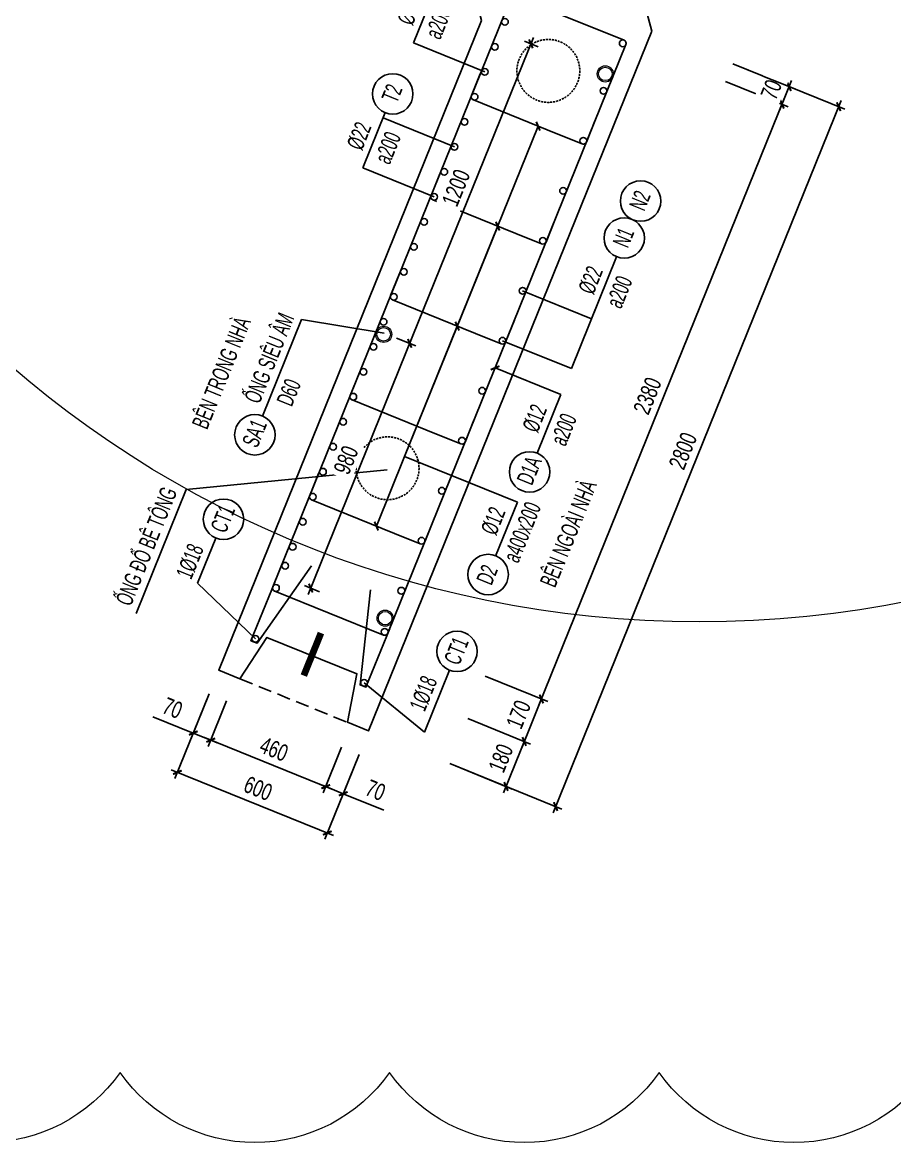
# Model space of a CAD drawing. Header units: millimetres. Extents: x -147841 to 368790, y -162721 to 84261.
# Drawn here: x 357895 to 361130, y -99768 to -95613 of the extents above; entities that cross this region are included whole.
import ezdxf
from ezdxf.enums import TextEntityAlignment as Align

# ---------------------------------------------------------------- set-up
doc = ezdxf.new("R2010")
doc.units = ezdxf.units.MM
doc.header["$LTSCALE"] = 1000
doc.header["$MEASUREMENT"] = 0
doc.header["$PDMODE"] = 1
doc.header["$PDSIZE"] = -10
doc.linetypes.add('DASHED', pattern=[0.75, 0.5, -0.25])
doc.linetypes.add('HIDDEN', pattern=[0.375, 0.25, -0.125])
doc.layers.get('0').update_dxf_attribs({"linetype": 'CONTINUOUS', "lineweight": 18})
doc.layers.get('DEFPOINTS').update_dxf_attribs({"color": 5, "linetype": 'CONTINUOUS', "lineweight": 18})
for name, color, linetype, lineweight in [('0-THAY', 7, 'CONTINUOUS', 18), ('ccu11-Dim', 8, 'CONTINUOUS', 18), ('DIM', 8, 'CONTINUOUS', 18)]:
    doc.layers.add(name, color=color, linetype=linetype, lineweight=lineweight)
for name, color, linetype in [('ccu11-Khuat', 9, 'DASHED'), ('ccu11-Manh', 8, 'CONTINUOUS'), ('ccu11-Thep', 4, 'CONTINUOUS'), ('ccu11-Thepdai', 6, 'CONTINUOUS'), ('KC-Cotthep', 8, 'CONTINUOUS'), ('KC-Dim', 8, 'CONTINUOUS'), ('KC-Text', 31, 'CONTINUOUS'), ('KC-Thay', 7, 'CONTINUOUS')]:
    doc.layers.add(name, color=color, linetype=linetype)
doc.styles.add('ARIAL', font='arial.ttf', dxfattribs={"width": 0.7})
doc.styles.add('ccu11-dim', font='vnsimli.shx', dxfattribs={"width": 0.65, "bigfont": 'bigfont.shx'})
doc.dimstyles.new('2.5-25', dxfattribs={"dimscale": 25, "dimtxt": 2.5, "dimasz": 1, "dimexe": 1, "dimexo": 2, "dimgap": 1, "dimtad": 1, "dimdec": 1, "dimrnd": 5, "dimdsep": 46, "dimtxsty": 'ARIAL', "dimblk": 'ARCHTICK', "dimcen": -1, "dimdle": 1, "dimclrd": 256, "dimclre": 256, "dimclrt": 3, "dimadec": 0, "dimazin": 2, "dimtfac": 0.1, "dimtdec": 1, "dimtmove": 0, "dimatfit": 1, "dimldrblk": 'ARCHTICK', "dimfxl": 1, "dimtvp": 0.833333, "dimtfill": 1, "dimtolj": 1, "dimtzin": 12, "dimarcsym": 0})
doc.dimstyles.new('ccu11-100x4', dxfattribs={"dimscale": 100, "dimtxt": 2.5, "dimasz": 1, "dimexe": 1, "dimexo": 2, "dimgap": 1, "dimtad": 1, "dimdec": 0, "dimlfac": 0.25, "dimdsep": 46, "dimtxsty": 'ccu11-dim', "dimblk": 'ARCHTICK', "dimcen": -1, "dimdle": 1, "dimclrd": 256, "dimclre": 256, "dimclrt": 31, "dimadec": 0, "dimazin": 2, "dimtfac": 0.1, "dimtdec": 0, "dimtmove": 0, "dimatfit": 1, "dimldrblk": 'ARCHTICK', "dimfxl": 1, "dimtvp": 0.833333, "dimtolj": 1, "dimtzin": 12, "dimarcsym": 0})

# ---------------------------------------------------------------- blocks, each defined once
blk = doc.blocks.new('_ARCHTICK')
at = {"color": 0, "linetype": 'ByBlock', "const_width": 0.3}
blk.add_lwpolyline([(-0.5, -0.5), (0.5, 0.5)], dxfattribs=at)
blk = doc.blocks.new('*D943')
at = {"layer": 'DEFPOINTS', "color": 0, "linetype": 'ByBlock', "ltscale": 30, "transparency": 16777216}
for p in [(359500.8, -98176.5), (359433.3, -98343.4), (359688.8, -98446.7)]:
    blk.add_point(p, dxfattribs=at)
at = {"layer": 'KC-Dim', "linetype": 'ByBlock', "lineweight": -2, "ltscale": 30, "transparency": 16777216}
for p, q in [((359547.2, -98195.2), (359779.5, -98289.2)), ((359765.7, -98256.7), (359679.5, -98469.9)), ((359479.7, -98362.1), (359712, -98456.1))]:
    blk.add_line(p, q, dxfattribs=at)
at = {"layer": 'KC-Dim', "linetype": 'ByBlock', "lineweight": -2, "ltscale": 30, "transparency": 16777216, "xscale": 25, "yscale": 25, "zscale": 25}
for p, rotation in [((359756.3, -98279.8), 67.9771283842171), ((359688.8, -98446.7), 247.9771283842171)]:
    blk.add_blockref('_ARCHTICK', p, dxfattribs=dict(at, rotation=rotation))
at = {"layer": 'KC-Dim', "color": 3, "linetype": 'ByBlock', "ltscale": 30, "transparency": 16777216, "insert": (359669.8, -98341.9), "char_height": 62.5, "attachment_point": 5, "rotation": 67.9771, "style": 'ARIAL', "bg_fill": 3, "box_fill_scale": 1.25, "bg_fill_color": 256, "bg_fill_true_color": 13158600, "bg_fill_transparency": 0}
blk.add_mtext('\\A1;180', dxfattribs=at)
blk = doc.blocks.new('*D944')
at = {"layer": 'DEFPOINTS', "color": 0, "linetype": 'ByBlock', "ltscale": 30, "transparency": 16777216}
for p in [(359564.6, -98018.9), (359500.8, -98176.5)]:
    blk.add_point(p, dxfattribs=at)
at = {"layer": 'KC-Dim', "linetype": 'ByBlock', "lineweight": -2, "ltscale": 30, "transparency": 16777216}
for p, q in [((359610.9, -98037.6), (359843.3, -98131.6)), ((359747, -98303), (359829.4, -98099.1)), ((359547.2, -98195.2), (359779.5, -98289.2))]:
    blk.add_line(p, q, dxfattribs=at)
at = {"layer": 'KC-Dim', "linetype": 'ByBlock', "lineweight": -2, "ltscale": 30, "transparency": 16777216, "xscale": 25, "yscale": 25, "zscale": 25}
for p, rotation in [((359820.1, -98122.2), 67.97712838421712), ((359756.3, -98279.8), 247.9771283842171)]:
    blk.add_blockref('_ARCHTICK', p, dxfattribs=dict(at, rotation=rotation))
at = {"layer": 'KC-Dim', "color": 3, "linetype": 'ByBlock', "ltscale": 30, "transparency": 16777216, "insert": (359735.4, -98179.7), "char_height": 62.5, "attachment_point": 5, "rotation": 67.9771, "style": 'ARIAL', "bg_fill": 3, "box_fill_scale": 1.25, "bg_fill_color": 256, "bg_fill_true_color": 13158600, "bg_fill_transparency": 0}
blk.add_mtext('\\A1;170', dxfattribs=at)
at = {"layer": 'DEFPOINTS', "color": 0, "linetype": 'ByBlock', "ltscale": 30, "transparency": 16777216}
blk.add_point((359820.1, -98122.2), dxfattribs=at)
blk = doc.blocks.new('*D945')
at = {"layer": 'DEFPOINTS', "color": 0, "linetype": 'ByBlock', "ltscale": 30, "transparency": 16777216}
for p in [(358606.4, -98056.4), (359162.6, -98281.4), (358469.7, -98394.3)]:
    blk.add_point(p, dxfattribs=at)
at = {"layer": 'KC-Dim', "linetype": 'ByBlock', "lineweight": -2, "ltscale": 30, "transparency": 16777216}
for p, q in [((358587.7, -98102.8), (358460.3, -98417.5)), ((359143.9, -98327.8), (359016.6, -98642.5)), ((359049.1, -98628.7), (358446.5, -98385))]:
    blk.add_line(p, q, dxfattribs=at)
at = {"layer": 'KC-Dim', "linetype": 'ByBlock', "lineweight": -2, "ltscale": 30, "transparency": 16777216, "xscale": 25, "yscale": 25, "zscale": 25}
for p, rotation in [((358469.7, -98394.3), 157.9771283853391), ((359025.9, -98619.3), 337.9771283853391)]:
    blk.add_blockref('_ARCHTICK', p, dxfattribs=dict(at, rotation=rotation))
at = {"layer": 'KC-Dim', "color": 3, "linetype": 'ByBlock', "ltscale": 30, "transparency": 16777216, "insert": (358769.2, -98454.1), "char_height": 62.5, "attachment_point": 5, "rotation": 337.9771, "style": 'ARIAL', "bg_fill": 3, "box_fill_scale": 1.25, "bg_fill_color": 256, "bg_fill_true_color": 13158600, "bg_fill_transparency": 0}
blk.add_mtext('\\A1;600', dxfattribs=at)
blk = doc.blocks.new('*D946')
at = {"layer": 'DEFPOINTS', "color": 0, "linetype": 'ByBlock', "ltscale": 30, "transparency": 16777216}
for p in [(358671.3, -98082.7), (359097.7, -98255.2), (359020, -98447.4)]:
    blk.add_point(p, dxfattribs=at)
at = {"layer": 'KC-Dim', "linetype": 'ByBlock', "lineweight": -2, "ltscale": 30, "transparency": 16777216}
for p, q in [((358652.5, -98129), (358584.2, -98298.1)), ((358570.4, -98265.5), (359043.2, -98456.8)), ((359079, -98301.5), (359010.6, -98470.6))]:
    blk.add_line(p, q, dxfattribs=at)
at = {"layer": 'KC-Dim', "linetype": 'ByBlock', "lineweight": -2, "ltscale": 30, "transparency": 16777216, "xscale": 25, "yscale": 25, "zscale": 25}
for p, rotation in [((358593.5, -98274.9), 157.9771283853391), ((359020, -98447.4), 337.9771283853391)]:
    blk.add_blockref('_ARCHTICK', p, dxfattribs=dict(at, rotation=rotation))
at = {"layer": 'KC-Dim', "color": 3, "linetype": 'ByBlock', "ltscale": 30, "transparency": 16777216, "insert": (358828.1, -98308.4), "char_height": 62.5, "attachment_point": 5, "rotation": 337.9771, "style": 'ARIAL', "bg_fill": 3, "box_fill_scale": 1.25, "bg_fill_color": 256, "bg_fill_true_color": 13158600, "bg_fill_transparency": 0}
blk.add_mtext('\\A1;460', dxfattribs=at)
blk = doc.blocks.new('*D947')
at = {"layer": 'DEFPOINTS', "color": 0, "linetype": 'ByBlock', "ltscale": 30, "transparency": 16777216}
for p in [(358606.4, -98056.4), (358671.3, -98082.7), (358528.7, -98248.6)]:
    blk.add_point(p, dxfattribs=at)
at = {"layer": 'KC-Dim', "linetype": 'ByBlock', "lineweight": -2, "ltscale": 30, "transparency": 16777216}
for p, q in [((358587.7, -98102.8), (358519.3, -98271.8)), ((358652.5, -98129), (358584.2, -98298.1)), ((358528.7, -98248.6), (358378.3, -98187.8)), ((358593.5, -98274.9), (358528.7, -98248.6)), ((358593.5, -98274.9), (358616.7, -98284.3))]:
    blk.add_line(p, q, dxfattribs=at)
at = {"layer": 'KC-Dim', "linetype": 'ByBlock', "lineweight": -2, "ltscale": 30, "transparency": 16777216, "xscale": 25, "yscale": 25, "zscale": 25}
for p, rotation in [((358528.7, -98248.6), 337.9771283853391), ((358593.5, -98274.9), 157.9771283853391)]:
    blk.add_blockref('_ARCHTICK', p, dxfattribs=dict(at, rotation=rotation))
at = {"layer": 'KC-Dim', "color": 3, "linetype": 'ByBlock', "ltscale": 30, "transparency": 16777216, "insert": (358451.6, -98156.1), "char_height": 62.5, "attachment_point": 5, "rotation": 337.9771, "style": 'ARIAL', "bg_fill": 3, "box_fill_scale": 1.25, "bg_fill_color": 256, "bg_fill_true_color": 13158600, "bg_fill_transparency": 0}
blk.add_mtext('\\A1;70', dxfattribs=at)
blk = doc.blocks.new('*D948')
at = {"layer": 'DEFPOINTS', "color": 0, "linetype": 'ByBlock', "ltscale": 30, "transparency": 16777216}
for p in [(359097.7, -98255.2), (359162.6, -98281.4), (359084.9, -98473.6)]:
    blk.add_point(p, dxfattribs=at)
at = {"layer": 'KC-Dim', "linetype": 'ByBlock', "lineweight": -2, "ltscale": 30, "transparency": 16777216}
for p, q in [((359079, -98301.5), (359010.6, -98470.6)), ((359143.9, -98327.8), (359075.5, -98496.8)), ((359020, -98447.4), (358996.8, -98438)), ((359020, -98447.4), (359084.9, -98473.6)), ((359084.9, -98473.6), (359235.2, -98534.4))]:
    blk.add_line(p, q, dxfattribs=at)
at = {"layer": 'KC-Dim', "linetype": 'ByBlock', "lineweight": -2, "ltscale": 30, "transparency": 16777216, "xscale": 25, "yscale": 25, "zscale": 25}
for p, rotation in [((359020, -98447.4), 337.9771283853391), ((359084.9, -98473.6), 157.9771283853391)]:
    blk.add_blockref('_ARCHTICK', p, dxfattribs=dict(at, rotation=rotation))
at = {"layer": 'KC-Dim', "color": 3, "linetype": 'ByBlock', "ltscale": 30, "transparency": 16777216, "insert": (359204.6, -98460.7), "char_height": 62.5, "attachment_point": 5, "rotation": 337.9771, "style": 'ARIAL', "bg_fill": 3, "box_fill_scale": 1.25, "bg_fill_color": 256, "bg_fill_true_color": 13158600, "bg_fill_transparency": 0}
blk.add_mtext('\\A1;70', dxfattribs=at)
blk = doc.blocks.new('*D949')
at = {"layer": 'DEFPOINTS', "color": 0, "linetype": 'ByBlock', "ltscale": 30, "transparency": 16777216}
for p in [(360457, -95812.5), (360712.5, -95915.9), (359564.6, -98018.9)]:
    blk.add_point(p, dxfattribs=at)
at = {"layer": 'KC-Dim', "linetype": 'ByBlock', "lineweight": -2, "ltscale": 30, "transparency": 16777216}
for p, q in [((360503.4, -95831.3), (360735.7, -95925.3)), ((359810.7, -98145.4), (360721.9, -95892.7)), ((359610.9, -98037.6), (359843.3, -98131.6))]:
    blk.add_line(p, q, dxfattribs=at)
at = {"layer": 'KC-Dim', "linetype": 'ByBlock', "lineweight": -2, "ltscale": 30, "transparency": 16777216, "xscale": 25, "yscale": 25, "zscale": 25}
for p, rotation in [((360712.5, -95915.9), 67.97712838421712), ((359820.1, -98122.2), 247.9771283842171)]:
    blk.add_blockref('_ARCHTICK', p, dxfattribs=dict(at, rotation=rotation))
at = {"layer": 'KC-Dim', "color": 3, "linetype": 'ByBlock', "ltscale": 30, "transparency": 16777216, "insert": (360213.5, -96997.7), "char_height": 62.5, "attachment_point": 5, "rotation": 67.9771, "style": 'ARIAL', "bg_fill": 3, "box_fill_scale": 1.25, "bg_fill_color": 256, "bg_fill_true_color": 13158600, "bg_fill_transparency": 0}
blk.add_mtext('\\A1;2380', dxfattribs=at)
blk = doc.blocks.new('att_thep_2')
blk.add_circle((-300, 0), 300)
at = {"color": 3, "style": 'ARIAL', "width": 0.6}
blk.add_attdef('DK', text='', height=250, dxfattribs=at).set_placement((467, 105), align=Align.CENTER)
at = {"color": 31, "style": 'ARIAL', "width": 0.6}
blk.add_attdef('SH', text='', height=250, dxfattribs=at).set_placement((-281, -111), align=Align.CENTER)
at = {"color": 2, "style": 'ARIAL', "width": 0.6}
blk.add_attdef('KC', text='', height=250, dxfattribs=at).set_placement((472, -355), align=Align.CENTER)
blk = doc.blocks.new('*D950')
at = {"layer": 'DEFPOINTS', "color": 0, "ltscale": 3000, "transparency": 16777216}
for p in [(360483.3, -95747.7), (360457, -95812.5)]:
    blk.add_point(p, dxfattribs=at)
at = {"layer": 'KC-Dim', "lineweight": -2, "ltscale": 3000, "transparency": 16777216}
for p, q in [((360529.6, -95766.4), (360761.9, -95860.4)), ((360503.4, -95831.3), (360735.7, -95925.3)), ((360703.1, -95939.1), (360748.1, -95827.8))]:
    blk.add_line(p, q, dxfattribs=at)
at = {"layer": 'KC-Dim', "lineweight": -2, "ltscale": 3000, "transparency": 16777216, "xscale": 25, "yscale": 25, "zscale": 25}
for p, rotation in [((360738.8, -95851), 67.97712838421712), ((360712.5, -95915.9), 247.9771283842171)]:
    blk.add_blockref('_ARCHTICK', p, dxfattribs=dict(at, rotation=rotation))
at = {"layer": 'KC-Dim', "color": 3, "ltscale": 3000, "transparency": 16777216, "insert": (360672.9, -95862.1), "char_height": 62.5, "attachment_point": 5, "rotation": 67.9771, "style": 'ARIAL', "bg_fill": 3, "box_fill_scale": 1.25, "bg_fill_color": 256, "bg_fill_true_color": 13158600, "bg_fill_transparency": 0}
blk.add_mtext('\\A1;70', dxfattribs=at)
at = {"layer": 'DEFPOINTS', "color": 0, "ltscale": 3000, "transparency": 16777216}
blk.add_point((360738.8, -95851), dxfattribs=at)
blk = doc.blocks.new('*U937')
at = {"layer": 'ccu11-Thepdai', "flags": 128}
blk.add_lwpolyline([(50, 230), (-37.5, 230, 0.414214), (-50, 217.5), (-50, -114.4), (-50, -217.5, 0.414214), (-37.5, -230), (50, -230)], format="xyb", dxfattribs=at)
blk = doc.blocks.new('*U938')
at = {"layer": 'DIM', "color": 0, "linetype": 'ByBlock', "lineweight": -2, "transparency": 16777216}
for p in [(0, 0), (400, 0), (800, 0), (1200, 0), (1600, 0)]:
    blk.add_blockref('*U937', p, dxfattribs=at)
blk = doc.blocks.new('*D951')
at = {"layer": 'DEFPOINTS', "color": 0, "ltscale": 3000, "transparency": 16777216}
for p in [(360483.3, -95747.7), (360922.8, -95925.5), (359433.3, -98343.4)]:
    blk.add_point(p, dxfattribs=at)
at = {"layer": 'DIM', "lineweight": -2, "ltscale": 3000, "transparency": 16777216}
for p, q in [((360529.6, -95766.4), (360946, -95934.8)), ((359863.5, -98544.3), (360932.2, -95902.3)), ((359479.7, -98362.1), (359896.1, -98530.5))]:
    blk.add_line(p, q, dxfattribs=at)
at = {"layer": 'DIM', "lineweight": -2, "ltscale": 3000, "transparency": 16777216, "xscale": 25, "yscale": 25, "zscale": 25}
for p, rotation in [((360922.8, -95925.5), 67.97712838421712), ((359872.9, -98521.2), 247.9771283842171)]:
    blk.add_blockref('_ARCHTICK', p, dxfattribs=dict(at, rotation=rotation))
at = {"layer": 'DIM', "color": 3, "ltscale": 3000, "transparency": 16777216, "insert": (360345.1, -97202), "char_height": 62.5, "attachment_point": 5, "rotation": 67.9771, "style": 'ARIAL', "bg_fill": 3, "box_fill_scale": 1.25, "bg_fill_color": 256, "bg_fill_true_color": 13158600, "bg_fill_transparency": 0}
blk.add_mtext('\\A1;2800', dxfattribs=at)
blk = doc.blocks.new('*D1508')
at = {"layer": 'DEFPOINTS', "color": 0, "linetype": 'ByBlock', "ltscale": 30, "transparency": 16777216}
for p in [(258896.5, -98435.7), (258896.5, -98538), (257917.5, -98623.4)]:
    blk.add_point(p, dxfattribs=at)
at = {"layer": 'KC-Dim', "linetype": 'ByBlock', "lineweight": -2, "ltscale": 30, "transparency": 16777216}
for p, q in [((258896.5, -98485.7), (258896.5, -98563)), ((257892.5, -98538), (258921.5, -98538)), ((257917.5, -98573.4), (257917.5, -98513))]:
    blk.add_line(p, q, dxfattribs=at)
at = {"layer": 'KC-Dim', "linetype": 'ByBlock', "lineweight": -2, "ltscale": 30, "transparency": 16777216, "xscale": 25, "yscale": 25, "zscale": 25, "rotation": 180}
blk.add_blockref('_ARCHTICK', (257917.5, -98538), dxfattribs=at)
at = {"layer": 'KC-Dim', "linetype": 'ByBlock', "lineweight": -2, "ltscale": 30, "transparency": 16777216, "xscale": 25, "yscale": 25, "zscale": 25}
blk.add_blockref('_ARCHTICK', (258896.5, -98538), dxfattribs=at)
at = {"layer": 'KC-Dim', "color": 3, "linetype": 'ByBlock', "ltscale": 30, "transparency": 16777216, "insert": (258407, -98481.1), "char_height": 62.5, "attachment_point": 5, "style": 'ARIAL', "bg_fill": 3, "box_fill_scale": 1.25, "bg_fill_color": 256, "bg_fill_true_color": 13158600, "bg_fill_transparency": 0}
blk.add_mtext('\\A1;980', dxfattribs=at)
blk = doc.blocks.new('A$C260038B3')
at = {"layer": '0-THAY', "linetype": 'Continuous'}
for radius in [120, 100]:
    blk.add_circle((0, 0), radius, dxfattribs=at)
blk = doc.blocks.new('*D1509')
at = {"layer": 'DEFPOINTS', "color": 0, "linetype": 'ByBlock', "ltscale": 30, "transparency": 16777216}
for p in [(258896.5, -98435.7), (260095.1, -98538), (260095.1, -98616.7)]:
    blk.add_point(p, dxfattribs=at)
at = {"layer": 'KC-Dim', "linetype": 'ByBlock', "lineweight": -2, "ltscale": 30, "transparency": 16777216}
for p, q in [((258896.5, -98485.7), (258896.5, -98563)), ((258871.5, -98538), (260120.1, -98538)), ((260095.1, -98566.7), (260095.1, -98513))]:
    blk.add_line(p, q, dxfattribs=at)
at = {"layer": 'KC-Dim', "linetype": 'ByBlock', "lineweight": -2, "ltscale": 30, "transparency": 16777216, "xscale": 25, "yscale": 25, "zscale": 25, "rotation": 180}
blk.add_blockref('_ARCHTICK', (258896.5, -98538), dxfattribs=at)
at = {"layer": 'KC-Dim', "linetype": 'ByBlock', "lineweight": -2, "ltscale": 30, "transparency": 16777216, "xscale": 25, "yscale": 25, "zscale": 25}
blk.add_blockref('_ARCHTICK', (260095.1, -98538), dxfattribs=at)
at = {"layer": 'KC-Dim', "color": 3, "linetype": 'ByBlock', "ltscale": 30, "transparency": 16777216, "insert": (259495.8, -98481.1), "char_height": 62.5, "attachment_point": 5, "style": 'ARIAL', "bg_fill": 3, "box_fill_scale": 1.25, "bg_fill_color": 256, "bg_fill_true_color": 13158600, "bg_fill_transparency": 0}
blk.add_mtext('\\A1;1200', dxfattribs=at)
blk = doc.blocks.new('*U941')
at = {"layer": 'ccu11-Thep'}
blk.add_circle((0, 0), 12.5, dxfattribs=at)
blk = doc.blocks.new('*U942')
at = {"layer": 'KC-Dim', "color": 0, "linetype": 'ByBlock', "lineweight": -2, "transparency": 16777216}
for p in [(0, 0), (200, 0), (400, 0), (600, 0), (800, 0), (1000, 0), (1200, 0), (1400, 0), (1600, 0), (1800, 0), (2000, 0)]:
    blk.add_blockref('*U941', p, dxfattribs=at)
blk = doc.blocks.new('saw6-28')
at = {"layer": 'ccu11-Dim', "ltscale": 3000, "xscale": 0.25, "yscale": 0.25, "zscale": 0.25}
for p in [(257917.48, -98835.66), (260095.11, -98835.66)]:
    blk.add_blockref('A$C260038B3', p, dxfattribs=at)
at = {"layer": 'KC-Dim', "linetype": 'ByBlock', "ltscale": 30}
dim = blk.add_linear_dim(base=(258896.47, -98537.97), p1=(257917.48, -98623.41), p2=(258896.47, -98435.66), dimstyle='2.5-25', dxfattribs=at)
dim.commit()
dim.dimension.update_dxf_attribs({"geometry": '*D1508', "text_midpoint": (258406.97, -98481.05)})
at = {"layer": 'ccu11-Dim', "ltscale": 3000, "xscale": 0.25, "yscale": 0.25, "zscale": 0.25}
blk.add_blockref('A$C260038B3', (258891.47, -98435.66), dxfattribs=at)
at = {"layer": 'KC-Dim', "linetype": 'ByBlock', "ltscale": 30}
dim = blk.add_linear_dim(base=(260095.11, -98537.97), p1=(258896.47, -98435.66), p2=(260095.11, -98616.7), dimstyle='2.5-25', dxfattribs=at)
dim.commit()
dim.dimension.update_dxf_attribs({"geometry": '*D1509', "text_midpoint": (259495.79, -98481.05)})

msp = doc.modelspace()

# ---------------------------------------------------------------- linework, layer by layer
at = {"layer": 'ccu11-Manh'}
msp.add_lwpolyline([(359247.39, -97271.79), (358502.58, -97344.88), (358316.39, -97805.18)], dxfattribs=at)
at = {"layer": 'ccu11-Thep', "linetype": 'HIDDEN', "ltscale": 0.03}
msp.add_circle((359249.48, -97266.62, 242.3), 116.6, dxfattribs=at)
at = {"layer": 'ccu11-Thep'}
for centre in [(358835.34, -97710.44), (358758.95, -97899.29), (359238.6, -97873.56)]:
    msp.add_circle(centre, 12.5, dxfattribs=at)
at = {"layer": 'ccu11-Thepdai'}
msp.add_lwpolyline([(359250.19, -97878.25), (360133.26, -95695.08, 0.4142136), (360126.36, -95678.81), (359723.1, -95515.69, 0.4142136), (359706.82, -95522.59), (358823.75, -97705.76, 0.4142136), (358830.65, -97722.03), (359233.91, -97885.15, 0.4142136)], format="xyb", close=True, dxfattribs=at)
at = {"layer": 'ccu11-Thepdai', "flags": 128}
msp.add_lwpolyline([(358830.71, -97688.56), (358742.68, -97906.19), (358765.09, -97915.26), (358967.32, -97628.72)], dxfattribs=at)
at = {"layer": 'KC-Thay', "flags": 128}
msp.add_lwpolyline([(360229.09, -95644.85), (359179.15, -98240.54), (359100.35, -98208.67), (359135.4, -98028.68), (358801.67, -97893.69), (358701.73, -98047.43), (358622.93, -98015.56), (359597.54, -95606.09), (358366.98, -91013.58), (358449.08, -90991.58), (358436.3, -90808.66), (358784.03, -90715.48), (358864.43, -90880.29), (358946.53, -90858.29), (360229.09, -95644.85)], dxfattribs=at)

# ---------------------------------------------------------------- block references
at = {"layer": 'KC-Cotthep'}
ref = msp.add_blockref('att_thep_2', (358785.24, -97072.81), dxfattribs=dict(at, xscale=0.25, yscale=0.25, zscale=0.25, rotation=67.97712838460362))
ref.add_attrib('KC', 'D60', dxfattribs={"layer": '0', "color": 2, "height": 62.5, "rotation": 67.97713, "style": 'ARIAL', "width": 0.6}).set_placement((358911.82, -96996.75), align=Align.CENTER)
ref.add_attrib('DK', 'ỐNG SIÊU ÂM', dxfattribs={"layer": '0', "color": 15, "height": 62.5, "rotation": 67.97713, "style": 'ARIAL', "width": 0.6}).set_placement((358839.21, -96869.12), align=Align.CENTER)
ref.add_attrib('SH', 'SA1', dxfattribs={"layer": '0', "color": 31, "height": 62.5, "rotation": 67.97713, "style": 'ARIAL', "width": 0.6}).set_placement((358784.74, -97148.38), align=Align.CENTER)
ref = msp.add_blockref('att_thep_2', (358612.7, -97525.15), dxfattribs=dict(at, xscale=-0.25, yscale=0.25, zscale=0.25, rotation=67.9771283846036))
ref.add_attrib('DK', '1%%C18', dxfattribs={"layer": '0', "color": 15, "height": 62.5, "rotation": 67.97713, "style": 'ARIAL', "width": 0.6}).set_placement((358544.68, -97623.05), align=Align.CENTER)
ref.add_attrib('SH', 'CT1', dxfattribs={"layer": '0', "color": 31, "height": 62.5, "rotation": 67.97713, "style": 'ARIAL', "width": 0.6}).set_placement((358667.05, -97465.12), align=Align.CENTER)

# ---------------------------------------------------------------- texts
at = {"layer": 'KC-Text', "color": 1, "style": 'ARIAL', "width": 0.6}
msp.add_text('BÊN TRONG NHÀ', height=62.5, rotation=67.97713, dxfattribs=at).set_placement((358661.68, -96923.92), align=Align.CENTER)
msp.add_text('ỐNG ĐỔ BÊ TÔNG', height=62.5, rotation=67.97713, dxfattribs=at).set_placement((358296.76, -97781.66))

# ---------------------------------------------------------------- leaders
at = {"layer": 'ccu11-Manh', "ltscale": 10}
for points in [[(359236.65, -96764.98), (358930.02, -96714.89), (358785.24, -97072.81)], [(358758.95, -97899.29), (358544.84, -97692.94), (358612.72, -97525.12)]]:
    msp.add_leader(points, dimstyle='ccu11-100x4', override={"dimgap": 1, "dimtad": 0, "dimldrblk": 'None'}, dxfattribs=at)

# ---------------------------------------------------------------- next in the draw order: dimensions: what is measured, and where the dimension line sits
at = {"layer": 'KC-Dim', "linetype": 'ByBlock', "ltscale": 30}
dim = msp.add_linear_dim(base=(358469.72, -98394.33), p1=(359162.62, -98281.4), p2=(358606.4, -98056.42), angle=157.97713, dimstyle='2.5-25', dxfattribs=at)
dim.commit()
dim.dimension.update_dxf_attribs({"geometry": '*D945', "text_midpoint": (358769.17, -98454.07)})
dim = msp.add_linear_dim(base=(359688.83, -98446.71), p1=(359500.81, -98176.49), p2=(359433.32, -98343.35), angle=247.97713, dimstyle='2.5-25', dxfattribs=at)
dim.commit()
dim.dimension.update_dxf_attribs({"geometry": '*D943', "text_midpoint": (359722.58, -98363.27), "dimtype": 160})

# ---------------------------------------------------------------- next in the draw order: linework, layer by layer
at = {"layer": 'ccu11-Khuat', "ltscale": 0.1}
msp.add_line((358701.73, -98047.43), (359100.35, -98208.67), dxfattribs=at)
at = {"layer": 'ccu11-Thep', "const_width": 25}
msp.add_lwpolyline([(359002.29, -97877.75), (358938.54, -98035.35)], dxfattribs=at)
at = {"layer": 'ccu11-Thep'}
msp.add_circle((359162.25, -98062.33), 12.5, dxfattribs=at)
at = {"layer": 'ccu11-Thepdai', "flags": 128}
msp.add_lwpolyline([(359257.14, -97861.05), (359169.15, -98078.6), (359147.41, -98069.81), (359186.28, -97717.29)], dxfattribs=at)
at = {"layer": 'KC-Thay', "flags": 128}
msp.add_lwpolyline([(358701.73, -98047.43), (358801.67, -97893.69), (359135.4, -98028.68), (359100.35, -98208.67)], dxfattribs=at)

# ---------------------------------------------------------------- next in the draw order: dimensions: what is measured, and where the dimension line sits
at = {"layer": 'KC-Dim', "linetype": 'ByBlock', "ltscale": 30}
dim = msp.add_linear_dim(base=(359820.08, -98122.24), p1=(359500.81, -98176.49), p2=(359564.56, -98018.89), angle=67.97713, dimstyle='2.5-25', dxfattribs=at)
dim.commit()
dim.dimension.update_dxf_attribs({"geometry": '*D944', "text_midpoint": (359788.2, -98201.04), "dimtype": 160})

# ---------------------------------------------------------------- next in the draw order: dimensions: what is measured, and where the dimension line sits
for base, p1, p2, angle, picture, middle in [((360712.52, -95915.9), (359564.56, -98018.89), (360457, -95812.55), 67.97713, '*D949', (360213.52, -96997.72)), ((359019.98, -98447.38), (358671.3, -98082.67), (359097.73, -98255.16), 157.97713, '*D946', (358828.1, -98308.38))]:
    dim = msp.add_linear_dim(base=base, p1=p1, p2=p2, angle=angle, dimstyle='2.5-25', dxfattribs=at)
    dim.commit()
    dim.dimension.update_dxf_attribs({"geometry": picture, "text_midpoint": middle})

# ---------------------------------------------------------------- next in the draw order: block references
at = {"layer": 'DIM', "rotation": 67.97712838460362}
msp.add_blockref('*U938', (359187.9, -97418.87), dxfattribs=at)
at = {"layer": 'KC-Cotthep'}
ref = msp.add_blockref('att_thep_2', (359478.87, -98015.27), dxfattribs=dict(at, xscale=-0.25, yscale=0.25, zscale=0.25, rotation=67.9771283846036))
ref.add_attrib('DK', '1%%C18', dxfattribs={"layer": '0', "color": 15, "height": 62.5, "rotation": 67.97713, "style": 'ARIAL', "width": 0.6}).set_placement((359410.84, -98113.17), align=Align.CENTER)
ref.add_attrib('SH', 'CT1', dxfattribs={"layer": '0', "color": 31, "height": 62.5, "rotation": 67.97713, "style": 'ARIAL', "width": 0.6}).set_placement((359533.21, -97955.25), align=Align.CENTER)

# ---------------------------------------------------------------- next in the draw order: dimensions: what is measured, and where the dimension line sits
at = {"layer": 'KC-Dim', "ltscale": 3000}
dim = msp.add_linear_dim(base=(360738.77, -95851.01), p1=(360457, -95812.55), p2=(360483.25, -95747.66), angle=67.97713, dimstyle='2.5-25', dxfattribs=at)
dim.commit()
dim.dimension.update_dxf_attribs({"geometry": '*D950', "text_midpoint": (360725.64, -95883.46), "dimtype": 160})
at = {"layer": 'KC-Dim', "linetype": 'ByBlock', "ltscale": 30}
for base, p1, p2, picture, middle in [((358528.65, -98248.64), (358671.3, -98082.67), (358606.4, -98056.42), '*D947', (358451.65, -98156.11)), ((359084.87, -98473.63), (359097.73, -98255.16), (359162.62, -98281.4), '*D948', (359204.55, -98460.65))]:
    dim = msp.add_linear_dim(base=base, p1=p1, p2=p2, angle=157.97713, dimstyle='2.5-25', dxfattribs=at)
    dim.commit()
    dim.dimension.update_dxf_attribs({"geometry": picture, "text_midpoint": middle})

# ---------------------------------------------------------------- next in the draw order: leaders
at = {"layer": 'ccu11-Manh', "ltscale": 10}
msp.add_leader([(359162.25, -98062.33), (359386, -98244.85), (359478.85, -98015.31)], dimstyle='ccu11-100x4', override={"dimgap": 1, "dimtad": 0, "dimldrblk": 'None'}, dxfattribs=at)

# ---------------------------------------------------------------- next in the draw order: dimensions: what is measured, and where the dimension line sits
at = {"layer": 'DIM', "ltscale": 3000}
dim = msp.add_linear_dim(base=(360922.83, -95925.46), p1=(359433.32, -98343.35), p2=(360483.25, -95747.66), angle=67.97713, dimstyle='2.5-25', dxfattribs=at)
dim.commit()
dim.dimension.update_dxf_attribs({"geometry": '*D951', "text_midpoint": (360345.11, -97201.97)})

# ---------------------------------------------------------------- next in the draw order: block references
at = {"layer": 'KC-Dim', "rotation": 67.97712838460362}
msp.add_blockref('saw6-28', (170903.28, -299859.79), dxfattribs=at)

# ---------------------------------------------------------------- next in the draw order: linework, layer by layer
at = {"layer": 'ccu11-Thep'}
for centre in [(359684.66, -95610.71), (360121.67, -95690.39), (359647.17, -95703.41), (359609.67, -95796.12), (359572.17, -95888.82), (359534.67, -95981.53), (359497.17, -96074.23), (359459.68, -96166.93), (359422.18, -96259.64), (359384.68, -96352.34), (359347.18, -96445.04), (359309.69, -96537.75), (359272.19, -96630.45), (359234.69, -96723.15), (359197.19, -96815.86), (359159.7, -96908.56), (359122.2, -97001.26), (359084.7, -97093.97), (359047.2, -97186.67), (359009.71, -97279.37), (358972.21, -97372.08), (358934.71, -97464.78), (358897.21, -97557.48), (358869.51, -97628.07)]:
    msp.add_circle(centre, 12.5, dxfattribs=at)
at = {"layer": 'ccu11-Thep', "linetype": 'HIDDEN', "ltscale": 0.03}
msp.add_circle((359845.7, -95792.63, 242.3), 116.6, dxfattribs=at)
at = {"layer": 'DEFPOINTS', "color": 1, "flags": 128}
msp.add_lwpolyline([(368529.27, -94779.68, -0.5205671), (368529.27, -95779.68, -0.5205671), (368529.27, -96779.68, -0.5205671), (368529.27, -97779.68, -0.5205671), (368529.27, -98779.68, -0.5205671), (368256.91, -99507.31, -0.5205671), (367256.91, -99507.31, -0.5205671), (366256.91, -99507.31, -0.5205671), (365256.91, -99507.31, -0.5205671), (364256.91, -99507.31, -0.5205671), (363256.91, -99507.31, -0.5205671), (362256.91, -99507.31, -0.5205671), (361256.91, -99507.31, -0.5205671), (360256.91, -99507.31, -0.5205671), (359256.91, -99507.31, -0.5205671), (358256.91, -99507.31, -0.5205671), (357256.91, -99507.31, -0.5205671)], format="xyb", dxfattribs=at)
at = {"layer": 'DEFPOINTS', "ltscale": 3000}
msp.add_circle((360405.31, -93926.68), 3909.95, dxfattribs=at)

# ---------------------------------------------------------------- next in the draw order: block references
at = {"layer": 'KC-Cotthep'}
ref = msp.add_blockref('att_thep_2', (359427.93, -95483.92), dxfattribs=dict(at, xscale=-0.25, yscale=0.25, zscale=0.25, rotation=67.97712838421222))
ref.add_attrib('KC', 'a200', dxfattribs={"layer": '0', "color": 2, "height": 62.5, "rotation": 67.97713, "style": 'ARIAL', "width": 0.6}).set_placement((359466.27, -95626.02), align=Align.CENTER)
ref.add_attrib('DK', '%%C22', dxfattribs={"layer": '0', "color": 2, "height": 62.5, "rotation": 67.97713, "style": 'ARIAL', "width": 0.6}).set_placement((359359.9, -95581.82), align=Align.CENTER)
ref.add_attrib('SH', 'T2a', dxfattribs={"layer": '0', "color": 31, "height": 62.5, "rotation": 67.97713, "style": 'ARIAL', "width": 0.6}).set_placement((359482.28, -95423.89), align=Align.CENTER)
ref = msp.add_blockref('att_thep_2', (359240.44, -95947.44), dxfattribs=dict(at, xscale=-0.25, yscale=0.25, zscale=0.25, rotation=67.97712838421222))
ref.add_attrib('KC', 'a200', dxfattribs={"layer": '0', "color": 2, "height": 62.5, "rotation": 67.97713, "style": 'ARIAL', "width": 0.6}).set_placement((359278.78, -96089.54), align=Align.CENTER)
ref.add_attrib('DK', '%%C22', dxfattribs={"layer": '0', "color": 2, "height": 62.5, "rotation": 67.97713, "style": 'ARIAL', "width": 0.6}).set_placement((359172.42, -96045.34), align=Align.CENTER)
ref.add_attrib('SH', 'T2', dxfattribs={"layer": '0', "color": 31, "height": 62.5, "rotation": 67.97713, "style": 'ARIAL', "width": 0.6}).set_placement((359294.79, -95887.41), align=Align.CENTER)
ref = msp.add_blockref('att_thep_2', (360159.84, -96345.01), dxfattribs=dict(at, xscale=-0.25, yscale=0.25, zscale=0.25, rotation=67.97712838421222))
ref.add_attrib('SH', 'N2', dxfattribs={"layer": '0', "color": 31, "height": 62.5, "rotation": 67.97713, "style": 'ARIAL', "width": 0.6}).set_placement((360214.18, -96284.98), align=Align.CENTER)
ref = msp.add_blockref('att_thep_2', (360099.05, -96482.03), dxfattribs=dict(at, xscale=-0.25, yscale=0.25, zscale=0.25, rotation=67.97712838421222))
ref.add_attrib('KC', 'a200', dxfattribs={"layer": '0', "color": 2, "height": 62.5, "rotation": 67.97713, "style": 'ARIAL', "width": 0.6}).set_placement((360137.39, -96624.12), align=Align.CENTER)
ref.add_attrib('DK', '%%C22', dxfattribs={"layer": '0', "color": 2, "height": 62.5, "rotation": 67.97713, "style": 'ARIAL', "width": 0.6}).set_placement((360031.02, -96579.93), align=Align.CENTER)
ref.add_attrib('SH', 'N1', dxfattribs={"layer": '0', "color": 31, "height": 62.5, "rotation": 67.97713, "style": 'ARIAL', "width": 0.6}).set_placement((360153.39, -96422), align=Align.CENTER)
ref = msp.add_blockref('att_thep_2', (359804.39, -97210.49), dxfattribs=dict(at, xscale=0.25, yscale=0.25, zscale=0.25, rotation=67.97712838460362))
ref.add_attrib('KC', 'a200', dxfattribs={"layer": '0', "color": 2, "height": 62.5, "rotation": 67.97713, "style": 'ARIAL', "width": 0.6}).set_placement((359930.97, -97134.44), align=Align.CENTER)
ref.add_attrib('DK', '%%C12', dxfattribs={"layer": '0', "color": 215, "height": 62.5, "rotation": 67.97713, "style": 'ARIAL', "width": 0.6}).set_placement((359823.7, -97092.47), align=Align.CENTER)
ref.add_attrib('SH', 'D1A', dxfattribs={"layer": '0', "color": 31, "height": 62.5, "rotation": 67.97713, "style": 'ARIAL', "width": 0.6}).set_placement((359803.89, -97286.06), align=Align.CENTER)
ref = msp.add_blockref('att_thep_2', (359650.44, -97591.09), dxfattribs=dict(at, xscale=0.2499999999999999, yscale=0.2499999999999999, zscale=0.2499999999999999, rotation=67.97712838460764))
ref.add_attrib('KC', 'a400x200', dxfattribs={"layer": '0', "color": 2, "height": 62.5, "rotation": 67.97713, "style": 'ARIAL', "width": 0.6}).set_placement((359777.02, -97515.04), align=Align.CENTER)
ref.add_attrib('DK', '%%C12', dxfattribs={"layer": '0', "color": 215, "height": 62.5, "rotation": 67.97713, "style": 'ARIAL', "width": 0.6}).set_placement((359669.75, -97473.07), align=Align.CENTER)
ref.add_attrib('SH', 'D2', dxfattribs={"layer": '0', "color": 31, "height": 62.5, "rotation": 67.97713, "style": 'ARIAL', "width": 0.6}).set_placement((359647.37, -97673.02), align=Align.CENTER)
at = {"layer": 'KC-Dim', "rotation": 67.97712838460362}
msp.add_blockref('*U942', (359300.47, -97720.6), dxfattribs=at)

# ---------------------------------------------------------------- next in the draw order: texts
at = {"layer": 'KC-Text', "color": 1, "style": 'ARIAL', "width": 0.6}
msp.add_text('BÊN NGOÀI NHÀ', height=62.5, rotation=67.97713, dxfattribs=at).set_placement((359948.63, -97519.82), align=Align.CENTER)

# ---------------------------------------------------------------- next in the draw order: leaders
at = {"layer": 'ccu11-Manh', "ltscale": 10}
for points in [[(359609.67, -95796.12), (359344.96, -95689.05), (359427.92, -95483.96)], [(359422.18, -96259.64), (359157.47, -96152.56), (359240.43, -95947.47)], [(359497.17, -96074.23), (359232.47, -95967.16), (359240.44, -95947.44)], [(359675.45, -96793.56), (359931.19, -96897.01), (360099.04, -96482.06)], [(359750.44, -96608.16), (360006.19, -96711.6), (360099.05, -96482.03)], [(359312.39, -97222.32), (359731.1, -97391.68), (359649.99, -97592.21)]]:
    msp.add_leader(points, dimstyle='ccu11-100x4', override={"dimgap": 1, "dimtad": 0, "dimldrblk": 'None'}, dxfattribs=at)
at = {"layer": 'ccu11-Manh', "ltscale": 3000}
for points, override in [([(359807.77, -95997.6), (359312.39, -97222.32), (359731.1, -97391.68)], {"dimasz": 0.25, "dimtad": 0}), ([(359657.78, -96368.42), (359312.39, -97222.32), (359731.1, -97391.68)], {"dimasz": 0.25, "dimgap": 1, "dimtad": 0}), ([(359507.79, -96739.23), (359312.39, -97222.32), (359731.1, -97391.68)], {"dimasz": 0.25, "dimtad": 0}), ([(359648.23, -96894.2), (359892.38, -96992.95), (359804.39, -97210.49)], {"dimasz": 0.25, "dimtad": 0}), ([(359207.81, -97480.86), (359312.39, -97222.32), (359731.1, -97391.68)], {"dimasz": 0.25, "dimtad": 0})]:
    msp.add_leader(points, dimstyle='ccu11-100x4', override=override, dxfattribs=at)

doc.saveas('drawing.dxf')
